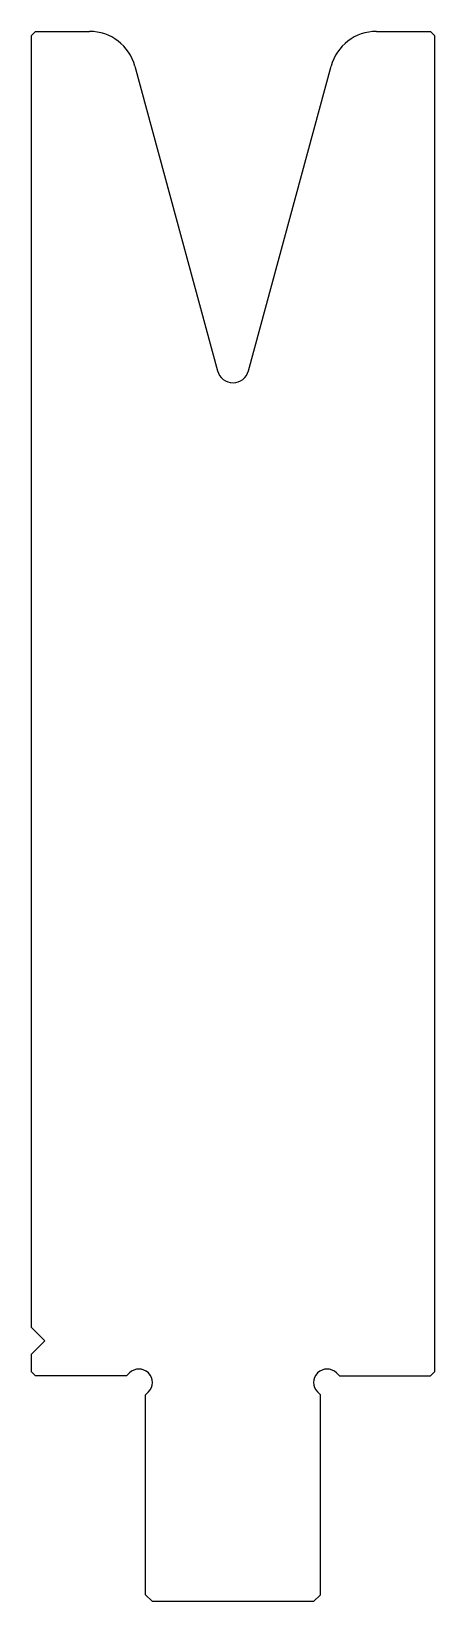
# Model space of a CAD drawing. Header units: metres. Extents: x -15 to 15, y -15 to 102.
import ezdxf

# ---------------------------------------------------------------- set-up
doc = ezdxf.new("R2010")
doc.units = ezdxf.units.M

msp = doc.modelspace()

# ---------------------------------------------------------------- linework, layer by layer
for p, q in [((-14.7, 101.8), (-15, 101.5)), ((-14.7, 101.8), (-10.677646, 101.8)), ((10.677646, 101.8), (14.7, 101.8)), ((15, 101.5), (14.7, 101.8)), ((-15, 5.4), (-15, 101.5)), ((15, 101.5), (15, 2.1)), ((-7.299529, 99.215599), (-1.158212, 76.557101)), ((1.158212, 76.557101), (7.299529, 99.215599)), ((-15, 5.4), (-14, 4.4)), ((-14, 4.4), (-15, 3.4)), ((-15, 2.1), (-15, 3.4)), ((-15, 2.1), (-14.7, 1.8)), ((-7.914214, 1.8), (-14.7, 1.8)), ((-7.707107, 2.007107), (-7.914214, 1.8)), ((7.707107, 2.007107), (7.914214, 1.8)), ((7.914214, 1.8), (14.7, 1.8)), ((14.7, 1.8), (15, 2.1)), ((-6.5, 0.385786), (-6.292893, 0.592893)), ((-6.5, -14.5), (-6.5, 0.385786)), ((6.5, 0.385786), (6.292893, 0.592893)), ((6.5, -14.5), (6.5, 0.385786)), ((-6.5, -14.5), (-6, -15)), ((6, -15), (-6, -15)), ((6, -15), (6.5, -14.5))]:
    msp.add_line(p, q)
for centre, radius, start, end in [((-10.677646, 98.3), 3.5, 15.165, 90), ((10.677646, 98.3), 3.5, 90, 164.835), ((0, 76.871021), 1.2, 195.165, 344.835), ((-7, 1.3), 1, 315, 135), ((7, 1.3), 1, 45, 225)]:
    msp.add_arc(centre, radius, start, end)

doc.saveas('drawing.dxf')
